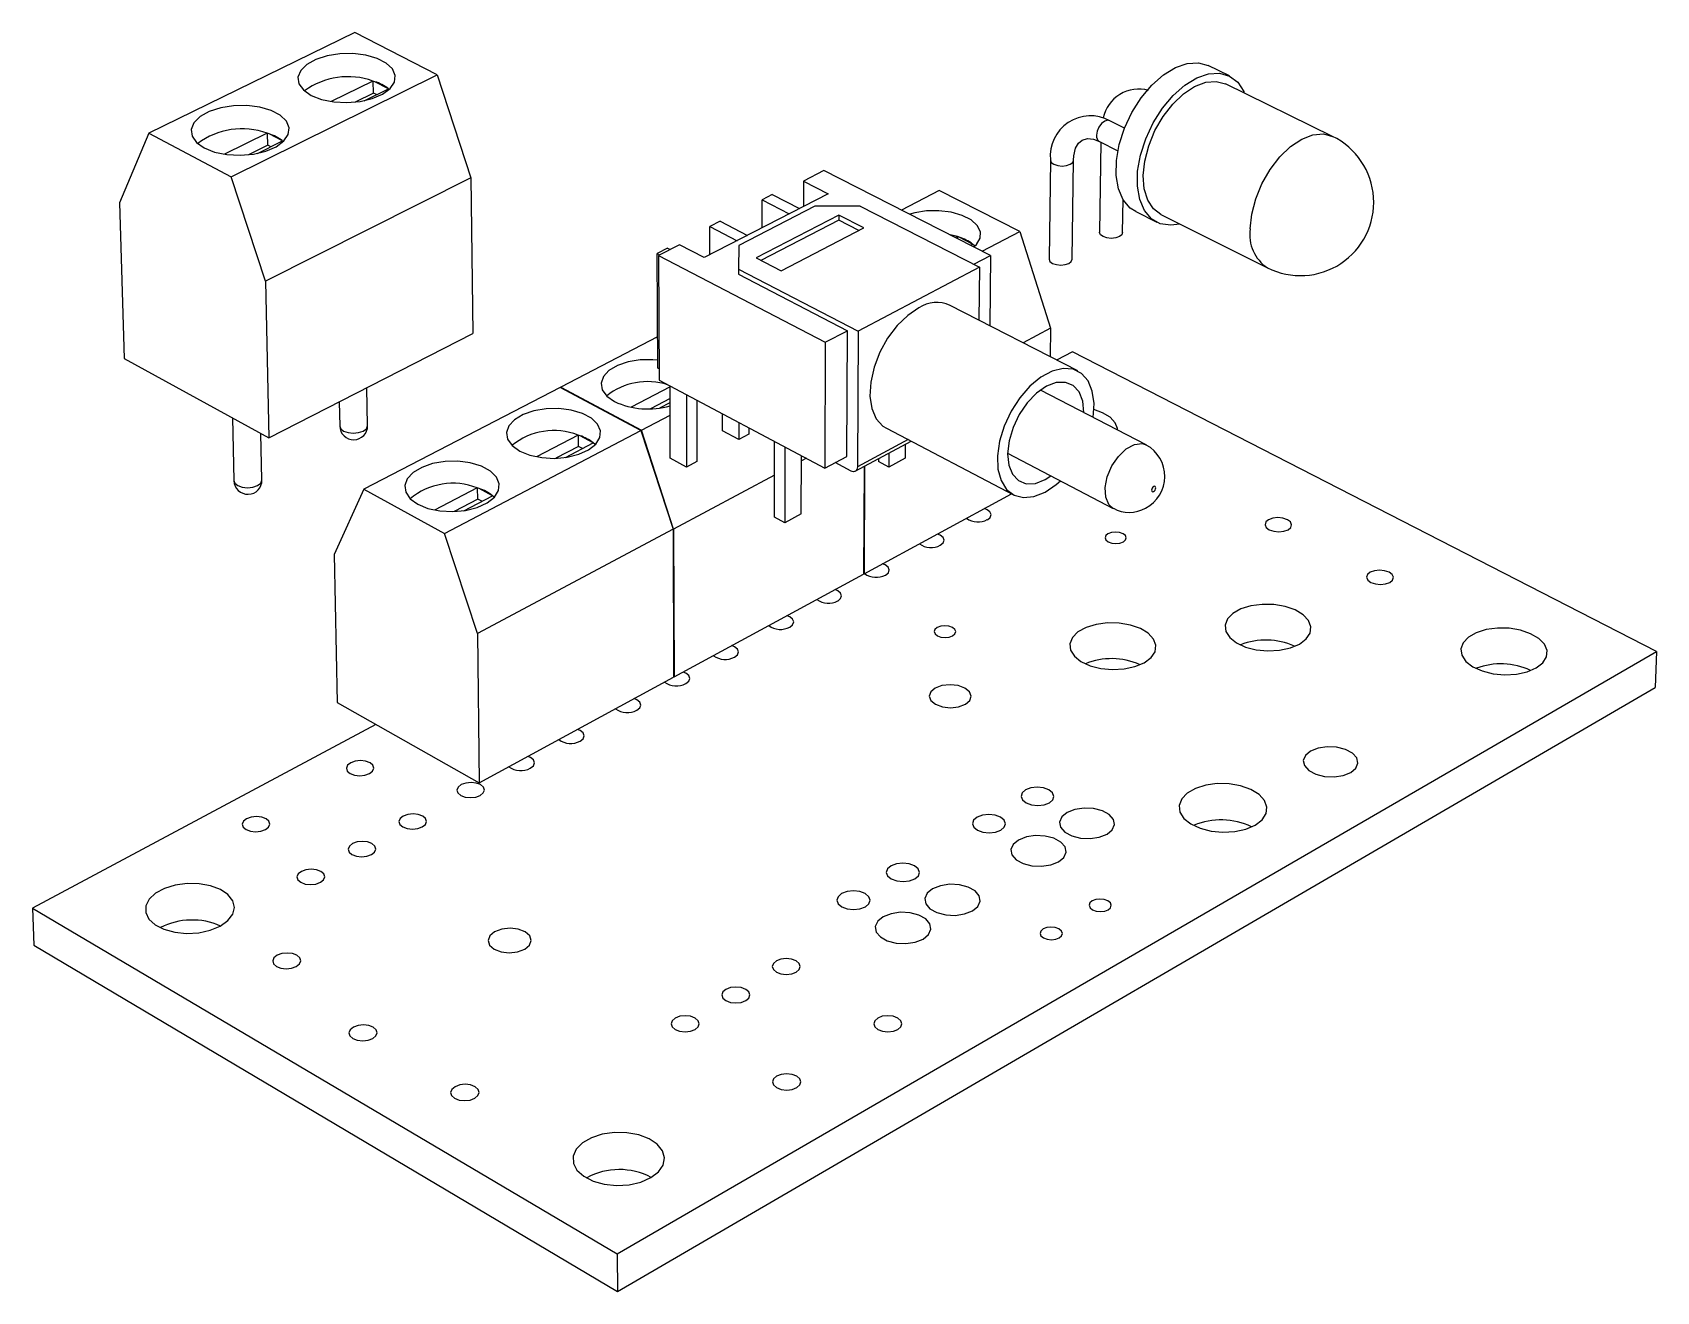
# Model space of a CAD drawing. Extents: x 0 to 128, y 0 to 202.
# Drawn here: x 78.61 to 127.77, y 113.73 to 151.85 of the extents above; entities that cross this region are included whole.
import ezdxf

# ---------------------------------------------------------------- set-up
doc = ezdxf.new("R2010")
doc.units = 0
doc.layers.get('0').update_dxf_attribs({"linetype": 'CONTINUOUS'})

msp = doc.modelspace()

# ---------------------------------------------------------------- linework, layer by layer
at = {"color": 7, "linetype": 'CONTINUOUS'}
for p, q in [((88.368, 151.853), (82.13, 148.803)), ((90.86, 150.566), (88.368, 151.853)), ((84.619, 147.481), (90.86, 150.566)), ((90.86, 150.566), (91.875, 147.448)), ((114.838, 150.535), (114.195, 150.85)), ((88.914, 150.382), (87.654, 149.761)), ((88.931, 150.02), (88.373, 149.745)), ((88.649, 149.787), (89.383, 150.15)), ((88.931, 150.02), (88.925, 150.378)), ((89.024, 149.972), (88.931, 150.02)), ((89.383, 150.15), (88.972, 150.363)), ((117.963, 148.708), (114.722, 150.297)), ((115.28, 150.065), (115.279, 150.024)), ((111.665, 148.958), (111.217, 149.181)), ((82.13, 148.803), (81.242, 146.697)), ((82.13, 148.803), (84.619, 147.481)), ((85.709, 148.803), (84.417, 148.167)), ((85.42, 148.193), (86.178, 148.568)), ((85.729, 148.44), (85.721, 148.799)), ((86.178, 148.568), (85.768, 148.784)), ((110.904, 148.55), (111.463, 148.272)), ((110.951, 148.527), (110.909, 145.803)), ((85.729, 148.44), (85.142, 148.15)), ((85.821, 148.391), (85.729, 148.44)), ((109.419, 147.993), (109.379, 144.995)), ((110.077, 144.985), (110.12, 147.983)), ((102.563, 147.672), (101.943, 147.354)), ((107.609, 145.102), (102.563, 147.672)), ((85.659, 144.325), (84.619, 147.481)), ((91.875, 147.448), (85.659, 144.325)), ((91.875, 147.448), (91.937, 142.74)), ((101.943, 147.354), (101.942, 146.584)), ((101.943, 147.354), (102.693, 146.971)), ((106.057, 147.067), (104.915, 146.474)), ((108.499, 145.829), (106.057, 147.067)), ((81.242, 146.697), (81.38, 141.979)), ((102.693, 146.971), (98.941, 145.037)), ((102.286, 146.591), (99.985, 145.403)), ((101.003, 146.947), (100.693, 146.788)), ((100.693, 145.94), (100.693, 146.788)), ((100.693, 146.788), (101.517, 146.365)), ((101.003, 146.947), (101.827, 146.524)), ((103.66, 146.591), (102.286, 146.591)), ((103.66, 146.591), (107.274, 144.746)), ((111.604, 145.792), (111.621, 146.794)), ((99.424, 146.135), (99.111, 145.975)), ((99.424, 146.135), (100.247, 145.71)), ((103.014, 146.321), (100.512, 145.026)), ((103.013, 146.169), (100.659, 144.95)), ((103.014, 146.321), (103.013, 146.169)), ((103.622, 145.857), (103.013, 146.169)), ((103.769, 145.934), (103.014, 146.321)), ((112.003, 146.429), (112.643, 146.108)), ((112.762, 146.344), (115.99, 144.727)), ((99.111, 145.975), (99.935, 145.549)), ((99.113, 145.125), (99.111, 145.975)), ((101.268, 144.635), (103.769, 145.934)), ((106.607, 145.671), (106.384, 145.726)), ((106.607, 145.671), (106.549, 145.641)), ((106.617, 145.607), (106.617, 145.668)), ((107.066, 145.448), (106.664, 145.653)), ((107.357, 145.23), (108.499, 145.829)), ((108.499, 145.829), (109.427, 142.9)), ((97.833, 145.318), (97.518, 145.157)), ((97.534, 141.694), (97.518, 145.157)), ((97.518, 145.157), (97.592, 145.118)), ((98.192, 145.426), (97.56, 145.102)), ((97.56, 145.102), (97.578, 141.322)), ((97.56, 145.102), (102.607, 142.472)), ((97.833, 145.318), (97.907, 145.28)), ((98.941, 145.037), (98.192, 145.426)), ((99.985, 145.403), (99.983, 144.687)), ((100.512, 145.026), (101.268, 144.635)), ((106.998, 145.413), (107.066, 145.448)), ((107.128, 145.396), (107.066, 145.448)), ((107.101, 144.834), (107.609, 145.102)), ((107.609, 145.102), (107.587, 142.972)), ((99.983, 144.687), (99.983, 144.535)), ((99.983, 144.687), (103.597, 142.811)), ((99.983, 144.535), (103.277, 142.824)), ((107.274, 144.746), (103.597, 142.811)), ((107.274, 144.746), (107.257, 143.141)), ((85.659, 144.325), (85.766, 139.576)), ((110.248, 141.604), (106.385, 143.59)), ((85.766, 139.576), (91.937, 142.74)), ((97.53, 142.638), (94.603, 141.118)), ((102.607, 142.472), (103.277, 142.824)), ((103.261, 139.02), (103.277, 142.824)), ((103.597, 142.811), (103.578, 138.702)), ((109.427, 142.9), (108.592, 142.455)), ((109.427, 142.9), (109.415, 142.032)), ((102.607, 142.472), (102.596, 138.665)), ((110.087, 142.188), (109.61, 141.932)), ((127.769, 133.116), (110.087, 142.188)), ((81.38, 141.979), (85.766, 139.576)), ((97.576, 141.671), (97.534, 141.694)), ((94.585, 141.109), (88.64, 138.021)), ((88.751, 139.95), (88.731, 141.096)), ((97.027, 139.806), (94.585, 141.109)), ((94.603, 141.118), (94.596, 141.103)), ((94.603, 141.118), (97.045, 139.815)), ((97.907, 141.12), (96.733, 140.505)), ((97.578, 141.322), (102.596, 138.665)), ((97.915, 138.96), (97.907, 141.148)), ((87.895, 140.667), (87.91, 139.934)), ((97.908, 140.772), (97.314, 140.461)), ((97.6, 140.486), (97.909, 140.648)), ((98.402, 140.885), (98.409, 138.696)), ((98.715, 140.719), (98.721, 138.861)), ((98.715, 140.692), (98.741, 140.706)), ((112.322, 139.369), (109.119, 141.024)), ((84.659, 140.182), (84.706, 138.284)), ((97.045, 139.815), (97.91, 140.269)), ((99.494, 139.793), (99.493, 140.307)), ((85.553, 138.305), (85.521, 139.71)), ((91.081, 136.684), (97.027, 139.806)), ((95.125, 139.664), (93.866, 139.006)), ((95.139, 139.321), (95.136, 139.661)), ((95.585, 139.43), (95.182, 139.645)), ((97.027, 139.806), (97.998, 136.81)), ((98.016, 136.819), (97.045, 139.815)), ((99.988, 139.531), (99.494, 139.793)), ((99.987, 140.046), (99.988, 139.531)), ((100.297, 139.695), (99.988, 139.531)), ((100.297, 139.882), (100.297, 139.695)), ((104.455, 139.871), (108.303, 137.852)), ((95.139, 139.321), (94.451, 138.96)), ((94.739, 138.986), (95.585, 139.43)), ((95.257, 139.258), (95.139, 139.321)), ((95.637, 139.383), (95.585, 139.43)), ((101.068, 137.175), (101.07, 139.473)), ((101.384, 139.306), (101.381, 137.007)), ((103.514, 138.566), (105.21, 139.475)), ((105.023, 139.374), (105.02, 138.96)), ((98.409, 138.696), (97.915, 138.96)), ((98.721, 138.861), (98.409, 138.696)), ((101.88, 137.275), (101.883, 139.042)), ((102.036, 138.961), (101.883, 138.88)), ((102.596, 138.665), (103.261, 139.02)), ((103.386, 138.575), (102.905, 138.83)), ((103.78, 138.709), (103.765, 135.453)), ((103.797, 138.718), (103.782, 135.462)), ((104.216, 138.942), (104.216, 138.861)), ((104.529, 138.696), (104.216, 138.861)), ((104.531, 139.111), (104.529, 138.696)), ((105.02, 138.96), (104.529, 138.696)), ((108.127, 139.111), (111.323, 137.442)), ((101.069, 138.446), (98.016, 136.819)), ((109.264, 138.316), (109.438, 138.426)), ((88.64, 138.021), (87.743, 136.051)), ((88.64, 138.021), (91.081, 136.684)), ((92.071, 138.067), (90.782, 137.392)), ((92.087, 137.722), (91.37, 137.346)), ((91.661, 137.372), (92.531, 137.828)), ((92.087, 137.722), (92.082, 138.063)), ((92.205, 137.658), (92.087, 137.722)), ((92.531, 137.828), (92.128, 138.047)), ((92.58, 137.784), (92.531, 137.828)), ((103.782, 135.462), (108.243, 137.884)), ((101.381, 137.007), (101.068, 137.175)), ((101.88, 137.275), (101.381, 137.007)), ((92.074, 133.653), (91.081, 136.684)), ((97.998, 136.81), (92.074, 133.653)), ((97.998, 136.81), (98.016, 132.332)), ((98.016, 136.819), (98.033, 132.341)), ((87.743, 136.051), (87.832, 131.564)), ((98.033, 132.341), (103.765, 135.453)), ((103.765, 135.471), (103.782, 135.462)), ((92.074, 133.653), (92.134, 129.138)), ((96.304, 114.879), (127.769, 133.116)), ((127.769, 133.116), (127.723, 132.021)), ((92.134, 129.138), (98.016, 132.332)), ((98.016, 132.351), (98.033, 132.341)), ((96.312, 113.734), (127.723, 132.021)), ((87.832, 131.564), (92.134, 129.138)), ((89.006, 130.902), (78.607, 125.336)), ((78.607, 125.336), (96.304, 114.879)), ((78.607, 125.336), (78.646, 124.219)), ((78.646, 124.219), (96.312, 113.734)), ((96.304, 114.879), (96.312, 113.734))]:
    msp.add_line(p, q, dxfattribs=at)
at = {"color": 8, "linetype": 'CONTINUOUS'}
msp.add_line((105.115, 139.525), (103.578, 138.702), dxfattribs=at)
at = {"color": 7, "linetype": 'CONTINUOUS'}
for points in [[(87.043, 149.949), (87.357, 149.826), (87.727, 149.751), (88.127, 149.73), (88.526, 149.765), (88.894, 149.852), (89.204, 149.986), (89.433, 150.157), (89.565, 150.351), (89.588, 150.553), (89.503, 150.75), (89.315, 150.927), (89.039, 151.069), (88.695, 151.168), (88.309, 151.216), (87.908, 151.209), (87.523, 151.148), (87.182, 151.037), (86.909, 150.885), (86.726, 150.702), (86.645, 150.503), (86.674, 150.301), (86.81, 150.111), (87.043, 149.949)], [(112.003, 146.429), (111.839, 146.536), (111.627, 146.784), (111.483, 147.117), (111.413, 147.52), (111.42, 147.974), (111.505, 148.46), (111.663, 148.953), (111.888, 149.432), (112.169, 149.875), (112.492, 150.26), (112.843, 150.571), (113.207, 150.793), (113.565, 150.915), (113.901, 150.933), (114.195, 150.85)], [(113.342, 146.053), (113.062, 146.015), (112.748, 146.064), (112.479, 146.215), (112.268, 146.463), (112.124, 146.796), (112.054, 147.199), (112.062, 147.654), (112.147, 148.14), (112.306, 148.634), (112.531, 149.114), (112.812, 149.557), (113.136, 149.943), (113.487, 150.255), (113.85, 150.477), (114.208, 150.6), (114.544, 150.618), (114.844, 150.532), (115.093, 150.345), (115.28, 150.065), (115.28, 150.065)], [(112.762, 146.344), (112.542, 146.509), (112.367, 146.773), (112.262, 147.115), (112.231, 147.518), (112.277, 147.961), (112.397, 148.423), (112.585, 148.88), (112.832, 149.308), (113.125, 149.686), (113.449, 149.995), (113.788, 150.219), (114.125, 150.347), (114.442, 150.373), (114.722, 150.297)], [(83.805, 148.357), (84.119, 148.232), (84.491, 148.156), (84.893, 148.135), (85.295, 148.17), (85.668, 148.259), (85.982, 148.395), (86.215, 148.568), (86.35, 148.764), (86.377, 148.97), (86.294, 149.17), (86.107, 149.349), (85.831, 149.494), (85.486, 149.594), (85.098, 149.642), (84.695, 149.635), (84.306, 149.573), (83.96, 149.461), (83.684, 149.307), (83.496, 149.121), (83.412, 148.919), (83.438, 148.714), (83.572, 148.522), (83.805, 148.357)], [(110.12, 147.983), (110.129, 148.122), (110.184, 148.348), (110.272, 148.504), (110.382, 148.597), (110.545, 148.64), (110.725, 148.619), (110.904, 148.55)], [(107.105, 145.358), (107.186, 145.436), (107.295, 145.622), (107.302, 145.817), (107.208, 146.006), (107.018, 146.176), (106.747, 146.313), (106.416, 146.408), (106.048, 146.454), (105.672, 146.448), (105.314, 146.389), (105.165, 146.347)], [(111.604, 145.792), (111.581, 145.729), (111.508, 145.671), (111.397, 145.632), (111.265, 145.618), (111.131, 145.632), (111.016, 145.671), (110.938, 145.729), (110.909, 145.798), (110.909, 145.803)], [(109.379, 144.995), (109.379, 144.99), (109.408, 144.921), (109.486, 144.862)], [(109.486, 144.862), (109.601, 144.823), (109.735, 144.809), (109.868, 144.823), (109.98, 144.862), (110.053, 144.921), (110.077, 144.985)], [(105.441, 143.515), (105.101, 143.288), (104.779, 142.977), (104.492, 142.597), (104.255, 142.17), (104.082, 141.719), (103.982, 141.269), (103.96, 140.844), (104.017, 140.467), (104.15, 140.159), (104.352, 139.936), (104.455, 139.871)], [(97.533, 141.934), (97.389, 141.945), (97.005, 141.938), (96.638, 141.877), (96.314, 141.767), (96.058, 141.614), (95.889, 141.432), (95.82, 141.232), (95.855, 141.03), (95.993, 140.841), (96.223, 140.679)], [(110.717, 140.198), (110.742, 140.616), (110.689, 140.994), (110.561, 141.304), (110.364, 141.53), (110.108, 141.659), (109.807, 141.683), (109.477, 141.602), (109.136, 141.42), (108.802, 141.145), (108.495, 140.793), (108.229, 140.383), (108.021, 139.937), (107.881, 139.48), (107.817, 139.037), (107.832, 138.631), (107.926, 138.285), (108.093, 138.017), (108.323, 137.842), (108.605, 137.769), (108.923, 137.801), (109.259, 137.936), (109.259, 137.936)], [(110.433, 140.345), (110.433, 140.346), (110.399, 140.69), (110.289, 140.968), (110.111, 141.163), (109.876, 141.26), (109.6, 141.252), (109.302, 141.14), (109.002, 140.931), (108.721, 140.639), (108.478, 140.285), (108.29, 139.892), (108.17, 139.488), (108.127, 139.1), (108.162, 138.756), (108.274, 138.478), (108.454, 138.286), (108.69, 138.191), (108.967, 138.202), (109.264, 138.316), (109.264, 138.316)], [(93.356, 139.181), (93.662, 139.056), (94.022, 138.98), (94.408, 138.959), (94.793, 138.994), (95.147, 139.083), (95.443, 139.219), (95.66, 139.391), (95.781, 139.588), (95.799, 139.793), (95.711, 139.992), (95.525, 140.171), (95.254, 140.316), (94.919, 140.416), (94.545, 140.464), (94.158, 140.457), (93.787, 140.395), (93.46, 140.283), (93.201, 140.129), (93.029, 139.944), (92.956, 139.742), (92.989, 139.537), (93.126, 139.345), (93.356, 139.181)], [(111.452, 139.813), (111.45, 139.859), (111.383, 140.039), (111.227, 140.204), (110.994, 140.341), (110.732, 140.433)], [(90.271, 137.57), (90.577, 137.444), (90.939, 137.367), (91.328, 137.345), (91.715, 137.381), (92.073, 137.471), (92.373, 137.608), (92.593, 137.783), (92.718, 137.982), (92.738, 138.19), (92.653, 138.392), (92.468, 138.573), (92.197, 138.72), (91.861, 138.822), (91.485, 138.871), (91.095, 138.864), (90.721, 138.801), (90.391, 138.687), (90.127, 138.531), (89.952, 138.343), (89.876, 138.138), (89.907, 137.931), (90.041, 137.737), (90.271, 137.57)], [(103.578, 138.702), (103.574, 138.659), (103.563, 138.622), (103.545, 138.592), (103.521, 138.571), (103.492, 138.558), (103.459, 138.554), (103.424, 138.56), (103.386, 138.575)], [(109.259, 137.936), (109.596, 138.167), (109.722, 138.278)], [(112.545, 137.953), (112.569, 137.972), (112.589, 138), (112.603, 138.032), (112.608, 138.064), (112.604, 138.091), (112.591, 138.108), (112.571, 138.114), (112.548, 138.107), (112.524, 138.088), (112.503, 138.06), (112.489, 138.028), (112.484, 137.996), (112.488, 137.969), (112.501, 137.951), (112.521, 137.946), (112.545, 137.953)], [(107.512, 137.102), (107.597, 137.172), (107.625, 137.254), (107.592, 137.336), (107.503, 137.405), (107.422, 137.439)], [(116.614, 136.798), (116.697, 136.868), (116.722, 136.95), (116.686, 137.032), (116.594, 137.102), (116.461, 137.149), (116.306, 137.165), (116.154, 137.149), (116.026, 137.102), (115.944, 137.032), (115.919, 136.95), (115.955, 136.868), (116.046, 136.798), (116.18, 136.751), (116.334, 136.735), (116.487, 136.751), (116.614, 136.798)], [(111.63, 136.432), (111.697, 136.488), (111.718, 136.554), (111.691, 136.62), (111.619, 136.676), (111.512, 136.713), (111.389, 136.726), (111.266, 136.713), (111.164, 136.676), (111.096, 136.62), (111.075, 136.554), (111.102, 136.488), (111.174, 136.432), (111.281, 136.394), (111.404, 136.381), (111.527, 136.394), (111.63, 136.432)], [(106.088, 136.328), (106.174, 136.398), (106.202, 136.48), (106.17, 136.563), (106.081, 136.633), (106, 136.666)], [(104.429, 135.426), (104.515, 135.496), (104.545, 135.58), (104.513, 135.663), (104.424, 135.733), (104.343, 135.767)], [(119.697, 135.203), (119.779, 135.274), (119.803, 135.357), (119.765, 135.441), (119.672, 135.511), (119.537, 135.558), (119.381, 135.575), (119.228, 135.558), (119.101, 135.511), (119.019, 135.441), (118.994, 135.357), (119.031, 135.274), (119.124, 135.203), (119.259, 135.156), (119.416, 135.139), (119.569, 135.156), (119.697, 135.203)], [(102.985, 134.64), (103.072, 134.711), (103.102, 134.795), (103.07, 134.879), (102.982, 134.95), (102.901, 134.984)], [(116.961, 133.337), (117.165, 133.491), (117.283, 133.67), (117.306, 133.862), (117.232, 134.051), (117.069, 134.224), (116.826, 134.369), (116.523, 134.474), (116.183, 134.532), (115.829, 134.538), (115.488, 134.493), (115.186, 134.399), (114.943, 134.264), (114.78, 134.096), (114.707, 133.91), (114.73, 133.717), (114.848, 133.534), (115.053, 133.372), (115.328, 133.245), (115.654, 133.162), (116.007, 133.129), (116.359, 133.149), (116.685, 133.22), (116.961, 133.337)], [(101.531, 133.85), (101.619, 133.921), (101.65, 134.006), (101.618, 134.09), (101.53, 134.162), (101.449, 134.196)], [(106.462, 133.587), (106.531, 133.644), (106.554, 133.712), (106.528, 133.779), (106.456, 133.837), (106.349, 133.875), (106.224, 133.889), (106.1, 133.875), (105.995, 133.837), (105.926, 133.779), (105.903, 133.712), (105.929, 133.644), (106.001, 133.587), (106.108, 133.548), (106.233, 133.535), (106.357, 133.548), (106.462, 133.587)], [(112.259, 132.771), (112.467, 132.925), (112.588, 133.106), (112.615, 133.298), (112.546, 133.488), (112.385, 133.662), (112.144, 133.808), (111.843, 133.913), (111.503, 133.971), (111.148, 133.978), (110.806, 133.932), (110.501, 133.838), (110.255, 133.702), (110.088, 133.534), (110.011, 133.346), (110.031, 133.153), (110.146, 132.968), (110.347, 132.806), (110.621, 132.679), (110.946, 132.595), (111.299, 132.562), (111.653, 132.582), (111.981, 132.653), (112.259, 132.771)], [(124.124, 132.613), (124.324, 132.768), (124.437, 132.948), (124.455, 133.141), (124.375, 133.331), (124.206, 133.506), (123.958, 133.651), (123.652, 133.757), (123.308, 133.815), (122.953, 133.821), (122.613, 133.776), (122.312, 133.681), (122.073, 133.545), (121.914, 133.377), (121.846, 133.189), (121.876, 132.996), (121.999, 132.811), (122.209, 132.648), (122.489, 132.521), (122.819, 132.437), (123.173, 132.404), (123.526, 132.424), (123.851, 132.495), (124.124, 132.613)], [(99.859, 132.94), (99.948, 133.013), (99.979, 133.098), (99.948, 133.183), (99.86, 133.255), (99.779, 133.289)], [(98.385, 132.139), (98.474, 132.211), (98.506, 132.297), (98.476, 132.383), (98.387, 132.455), (98.306, 132.489)], [(106.846, 131.512), (106.981, 131.625), (107.026, 131.758), (106.974, 131.891), (106.833, 132.004), (106.625, 132.079), (106.382, 132.106), (106.139, 132.079), (105.935, 132.004), (105.799, 131.891), (105.754, 131.758), (105.805, 131.625), (105.946, 131.512), (106.154, 131.436), (106.398, 131.41), (106.641, 131.436), (106.846, 131.512)], [(96.901, 131.332), (96.991, 131.405), (97.023, 131.491), (96.993, 131.577), (96.905, 131.65), (96.824, 131.685)], [(95.182, 130.397), (95.273, 130.471), (95.307, 130.558), (95.277, 130.645), (95.189, 130.718), (95.108, 130.753)], [(88.809, 129.417), (88.903, 129.491), (88.938, 129.579), (88.911, 129.666), (88.825, 129.74), (88.693, 129.79), (88.536, 129.807), (88.376, 129.79), (88.24, 129.74), (88.146, 129.666), (88.11, 129.579), (88.137, 129.491), (88.223, 129.417), (88.355, 129.368), (88.513, 129.35), (88.673, 129.368), (88.809, 129.417)], [(93.677, 129.579), (93.769, 129.653), (93.803, 129.74), (93.774, 129.828), (93.686, 129.902), (93.605, 129.937)], [(118.512, 129.45), (118.667, 129.58), (118.73, 129.733), (118.694, 129.891), (118.562, 130.035), (118.351, 130.146), (118.086, 130.213), (117.799, 130.227), (117.525, 130.186), (117.296, 130.095), (117.14, 129.966), (117.076, 129.813), (117.112, 129.655), (117.243, 129.511), (117.454, 129.399), (117.72, 129.331), (118.007, 129.317), (118.282, 129.359), (118.512, 129.45)], [(92.162, 128.755), (92.254, 128.83), (92.289, 128.918), (92.26, 129.005), (92.173, 129.08), (92.04, 129.13), (91.882, 129.147), (91.722, 129.13), (91.586, 129.08), (91.493, 129.005), (91.458, 128.918), (91.487, 128.83), (91.574, 128.755), (91.707, 128.705), (91.865, 128.687), (92.025, 128.705), (92.162, 128.755)], [(109.389, 128.53), (109.494, 128.62), (109.528, 128.726), (109.486, 128.831), (109.375, 128.921), (109.211, 128.981), (109.02, 129.002), (108.83, 128.981), (108.671, 128.921), (108.566, 128.831), (108.531, 128.726), (108.572, 128.62), (108.683, 128.53), (108.847, 128.47), (109.039, 128.449), (109.229, 128.47), (109.389, 128.53)], [(115.621, 127.854), (115.83, 128.015), (115.952, 128.202), (115.977, 128.403), (115.903, 128.601), (115.736, 128.782), (115.489, 128.933), (115.18, 129.043), (114.832, 129.103), (114.47, 129.11), (114.122, 129.063), (113.812, 128.965), (113.563, 128.823), (113.395, 128.648), (113.319, 128.453), (113.342, 128.252), (113.462, 128.06), (113.67, 127.891), (113.951, 127.758), (114.284, 127.671), (114.644, 127.637), (115.005, 127.657), (115.339, 127.732), (115.621, 127.854)], [(111.135, 127.581), (111.295, 127.713), (111.363, 127.869), (111.331, 128.029), (111.203, 128.174), (110.993, 128.288), (110.729, 128.356), (110.44, 128.37), (110.163, 128.328), (109.929, 128.236), (109.768, 128.105), (109.699, 127.949), (109.73, 127.789), (109.858, 127.643), (110.068, 127.529), (110.333, 127.46), (110.623, 127.446), (110.901, 127.488), (111.135, 127.581)], [(85.66, 127.722), (85.755, 127.797), (85.792, 127.886), (85.766, 127.975), (85.68, 128.05), (85.548, 128.1), (85.39, 128.118), (85.229, 128.1), (85.091, 128.05), (84.996, 127.975), (84.959, 127.886), (84.985, 127.797), (85.071, 127.722), (85.203, 127.672), (85.361, 127.654), (85.522, 127.672), (85.66, 127.722)], [(90.407, 127.801), (90.5, 127.876), (90.536, 127.965), (90.508, 128.053), (90.42, 128.128), (90.287, 128.178), (90.129, 128.196), (89.969, 128.178), (89.831, 128.128), (89.738, 128.053), (89.702, 127.965), (89.73, 127.876), (89.817, 127.801), (89.95, 127.75), (90.109, 127.733), (90.27, 127.75), (90.407, 127.801)], [(107.92, 127.699), (108.026, 127.789), (108.061, 127.896), (108.019, 128.002), (107.908, 128.092), (107.744, 128.153), (107.553, 128.174), (107.362, 128.153), (107.201, 128.092), (107.096, 128.002), (107.06, 127.896), (107.101, 127.789), (107.212, 127.699), (107.376, 127.639), (107.568, 127.617), (107.759, 127.639), (107.92, 127.699)], [(88.869, 126.965), (88.964, 127.04), (89, 127.13), (88.972, 127.219), (88.885, 127.295), (88.752, 127.345), (88.593, 127.363), (88.432, 127.345), (88.294, 127.295), (88.2, 127.219), (88.163, 127.13), (88.191, 127.04), (88.278, 126.965), (88.411, 126.914), (88.57, 126.896), (88.731, 126.914), (88.869, 126.965)], [(109.666, 126.743), (109.828, 126.876), (109.897, 127.033), (109.866, 127.194), (109.738, 127.341), (109.528, 127.455), (109.263, 127.524), (108.974, 127.538), (108.695, 127.496), (108.46, 127.403), (108.298, 127.271), (108.228, 127.114), (108.258, 126.953), (108.385, 126.806), (108.595, 126.691), (108.861, 126.622), (109.151, 126.608), (109.431, 126.65), (109.666, 126.743)], [(87.322, 126.123), (87.417, 126.199), (87.453, 126.289), (87.426, 126.379), (87.339, 126.455), (87.206, 126.506), (87.047, 126.524), (86.885, 126.506), (86.746, 126.455), (86.651, 126.379), (86.614, 126.289), (86.641, 126.199), (86.728, 126.123), (86.861, 126.072), (87.021, 126.054), (87.183, 126.072), (87.322, 126.123)], [(105.316, 126.226), (105.424, 126.317), (105.46, 126.425), (105.42, 126.533), (105.309, 126.624), (105.145, 126.685), (104.952, 126.706), (104.76, 126.685), (104.598, 126.624), (104.49, 126.533), (104.454, 126.425), (104.494, 126.317), (104.604, 126.226), (104.769, 126.165), (104.962, 126.143), (105.154, 126.165), (105.316, 126.226)], [(84.291, 124.799), (84.523, 124.964), (84.671, 125.157), (84.721, 125.362), (84.672, 125.565), (84.526, 125.75), (84.295, 125.905), (83.997, 126.018), (83.652, 126.08), (83.287, 126.087), (82.928, 126.038), (82.601, 125.938), (82.332, 125.793), (82.139, 125.613), (82.038, 125.413), (82.035, 125.207), (82.131, 125.01), (82.32, 124.837), (82.588, 124.701), (82.914, 124.612), (83.274, 124.577), (83.642, 124.598), (83.989, 124.674), (84.291, 124.799)], [(103.82, 125.379), (103.928, 125.471), (103.965, 125.58), (103.925, 125.688), (103.815, 125.78), (103.65, 125.841), (103.457, 125.863), (103.264, 125.841), (103.101, 125.78), (102.993, 125.688), (102.955, 125.58), (102.995, 125.471), (103.105, 125.379), (103.27, 125.318), (103.463, 125.296), (103.657, 125.318), (103.82, 125.379)], [(107.063, 125.259), (107.227, 125.394), (107.298, 125.552), (107.268, 125.715), (107.141, 125.864), (106.932, 125.979), (106.666, 126.049), (106.375, 126.063), (106.094, 126.02), (105.857, 125.927), (105.692, 125.793), (105.62, 125.634), (105.649, 125.471), (105.775, 125.322), (105.985, 125.206), (106.251, 125.136), (106.543, 125.122), (106.825, 125.165), (107.063, 125.259)], [(111.172, 125.294), (111.243, 125.355), (111.265, 125.428), (111.236, 125.5), (111.161, 125.561), (111.05, 125.602), (110.921, 125.617), (110.792, 125.602), (110.685, 125.561), (110.614, 125.5), (110.592, 125.428), (110.62, 125.355), (110.696, 125.294), (110.807, 125.253), (110.936, 125.238), (111.065, 125.253), (111.172, 125.294)], [(105.566, 124.406), (105.732, 124.541), (105.804, 124.701), (105.775, 124.865), (105.649, 125.015), (105.439, 125.131), (105.173, 125.201), (104.881, 125.215), (104.599, 125.172), (104.36, 125.078), (104.194, 124.943), (104.121, 124.784), (104.149, 124.619), (104.275, 124.469), (104.484, 124.352), (104.751, 124.282), (105.044, 124.268), (105.327, 124.311), (105.566, 124.406)], [(93.508, 124.1), (93.654, 124.22), (93.707, 124.362), (93.661, 124.503), (93.523, 124.623), (93.313, 124.703), (93.063, 124.731), (92.812, 124.703), (92.597, 124.623), (92.451, 124.503), (92.397, 124.362), (92.442, 124.22), (92.58, 124.1), (92.791, 124.02), (93.041, 123.992), (93.293, 124.02), (93.508, 124.1)], [(109.69, 124.441), (109.761, 124.503), (109.784, 124.576), (109.756, 124.648), (109.68, 124.71), (109.569, 124.751), (109.439, 124.766), (109.311, 124.751), (109.202, 124.71), (109.131, 124.648), (109.108, 124.576), (109.136, 124.503), (109.212, 124.441), (109.323, 124.4), (109.453, 124.385), (109.582, 124.4), (109.69, 124.441)], [(86.593, 123.575), (86.689, 123.652), (86.727, 123.744), (86.699, 123.836), (86.612, 123.913), (86.477, 123.965), (86.316, 123.983), (86.153, 123.965), (86.013, 123.913), (85.917, 123.836), (85.879, 123.744), (85.906, 123.652), (85.993, 123.575), (86.128, 123.523), (86.289, 123.504), (86.453, 123.523), (86.593, 123.575)], [(101.727, 123.407), (101.818, 123.485), (101.85, 123.577), (101.817, 123.669), (101.725, 123.746), (101.587, 123.798), (101.425, 123.817), (101.263, 123.798), (101.126, 123.746), (101.034, 123.669), (101.002, 123.577), (101.034, 123.485), (101.126, 123.407), (101.264, 123.355), (101.427, 123.337), (101.589, 123.355), (101.727, 123.407)], [(100.201, 122.541), (100.293, 122.62), (100.326, 122.712), (100.293, 122.805), (100.201, 122.883), (100.063, 122.935), (99.901, 122.953), (99.738, 122.935), (99.6, 122.883), (99.507, 122.805), (99.475, 122.712), (99.507, 122.62), (99.599, 122.541), (99.736, 122.489), (99.899, 122.47), (100.063, 122.489), (100.201, 122.541)], [(98.664, 121.669), (98.758, 121.748), (98.791, 121.841), (98.759, 121.934), (98.667, 122.013), (98.529, 122.066), (98.366, 122.084), (98.202, 122.066), (98.063, 122.013), (97.97, 121.934), (97.937, 121.841), (97.968, 121.748), (98.06, 121.669), (98.198, 121.616), (98.362, 121.598), (98.525, 121.616), (98.664, 121.669)], [(104.805, 121.669), (104.896, 121.748), (104.927, 121.841), (104.893, 121.934), (104.799, 122.013), (104.66, 122.066), (104.496, 122.084), (104.333, 122.066), (104.195, 122.013), (104.104, 121.934), (104.073, 121.841), (104.106, 121.748), (104.2, 121.669), (104.34, 121.616), (104.503, 121.598), (104.667, 121.616), (104.805, 121.669)], [(88.909, 121.394), (89.006, 121.473), (89.042, 121.566), (89.014, 121.659), (88.925, 121.738), (88.789, 121.791), (88.626, 121.81), (88.462, 121.791), (88.321, 121.738), (88.224, 121.659), (88.187, 121.566), (88.215, 121.473), (88.304, 121.394), (88.441, 121.341), (88.603, 121.322), (88.768, 121.341), (88.909, 121.394)], [(91.995, 119.586), (92.091, 119.666), (92.127, 119.761), (92.097, 119.855), (92.006, 119.935), (91.869, 119.989), (91.705, 120.008), (91.539, 119.989), (91.398, 119.935), (91.302, 119.855), (91.265, 119.761), (91.295, 119.666), (91.385, 119.586), (91.523, 119.532), (91.687, 119.513), (91.853, 119.532), (91.995, 119.586)], [(101.742, 119.907), (101.835, 119.987), (101.867, 120.082), (101.834, 120.176), (101.741, 120.256), (101.601, 120.309), (101.437, 120.328), (101.272, 120.309), (101.133, 120.256), (101.04, 120.176), (101.007, 120.082), (101.04, 119.987), (101.134, 119.907), (101.274, 119.854), (101.438, 119.835), (101.603, 119.854), (101.742, 119.907)], [(97.326, 117.182), (97.557, 117.358), (97.698, 117.562), (97.739, 117.779), (97.678, 117.995), (97.518, 118.192), (97.272, 118.356), (96.958, 118.476), (96.6, 118.542), (96.223, 118.549), (95.856, 118.497), (95.525, 118.391), (95.255, 118.237), (95.066, 118.046), (94.972, 117.834), (94.98, 117.615), (95.09, 117.406), (95.294, 117.223), (95.577, 117.078), (95.917, 116.984), (96.291, 116.946), (96.668, 116.969), (97.022, 117.05), (97.326, 117.182)]]:
    msp.add_lwpolyline(points, dxfattribs=at)
at = {"color": 8, "linetype": 'CONTINUOUS'}
for points in [[(111.217, 149.181), (111.158, 149.194), (111.066, 149.169), (110.972, 149.097), (110.892, 148.99), (110.838, 148.864), (110.818, 148.739)], [(115.466, 145.903), (115.514, 146.349), (115.636, 146.814), (115.826, 147.273), (116.074, 147.705), (116.368, 148.086), (116.693, 148.398), (117.032, 148.625), (117.368, 148.755), (117.684, 148.783), (117.963, 148.708)], [(109.419, 147.993), (109.419, 147.988), (109.448, 147.919), (109.527, 147.861)], [(109.527, 147.861), (109.642, 147.823), (109.777, 147.809), (109.91, 147.823), (110.022, 147.861), (110.096, 147.919), (110.12, 147.981)], [(87.91, 139.934), (87.937, 139.857), (88.025, 139.785)], [(88.025, 139.785), (88.159, 139.737), (88.319, 139.72), (88.481, 139.737), (88.62, 139.785), (88.715, 139.857), (88.751, 139.942), (88.751, 139.95)], [(111.323, 137.442), (111.189, 137.56), (111.095, 137.782), (111.079, 138.073), (111.144, 138.4), (111.284, 138.728), (111.482, 139.02), (111.717, 139.246), (111.963, 139.38), (112.194, 139.408), (112.323, 139.368)], [(84.706, 138.284), (84.732, 138.208), (84.819, 138.135)], [(84.819, 138.135), (84.954, 138.086), (85.115, 138.069), (85.278, 138.086), (85.419, 138.135), (85.515, 138.208), (85.553, 138.295), (85.553, 138.305)]]:
    msp.add_lwpolyline(points, dxfattribs=at)
at = {"color": 7, "linetype": 'CONTINUOUS'}
for centre, radius, start, end in [((88.158, 148.297), 2.217, 70.0667, 126.3096), ((88.346, 148.508), 1.958, 71.339, 73.1443), ((88.565, 149.076), 1.35, 52.6984, 72.4307), ((112.099, 149.038), 1.101, 74.8534, 168.1782), ((110.631, 148.113), 1.218, 61.2487, 185.6544), ((84.948, 146.713), 2.224, 69.9814, 126.9622), ((85.141, 146.95), 1.938, 71.1341, 72.9647), ((85.361, 147.514), 1.333, 52.2056, 72.2464), ((116.987, 146.712), 2.222, 243.3367, 63.9169), ((106.045, 143.812), 1.943, 71.4325, 73.1887), ((106.244, 144.331), 1.387, 53.6404, 72.3863), ((105.981, 142.697), 0.98, 65.6442, 123.4081), ((97.226, 139.284), 1.997, 72.2469, 128.5217), ((97.235, 142.858), 2.403, 245.1042, 286.2989), ((88.33, 139.942), 0.421, 181.1691, 1.0967), ((94.395, 137.778), 2.023, 68.8444, 129.1839), ((94.563, 137.877), 1.873, 70.682, 72.5283), ((94.765, 138.384), 1.328, 51.9007, 71.703), ((111.801, 138.414), 1.082, 297.6009, 61.2323), ((85.129, 138.295), 0.424, 181.4858, 1.3965), ((91.336, 136.174), 2.03, 68.7675, 129.82), ((91.508, 136.298), 1.855, 70.4792, 72.3501), ((91.712, 136.802), 1.313, 51.4291, 71.518), ((111.812, 138.283), 0.962, 239.7487, 300.6526), ((107.232, 137.647), 0.612, 235.043, 297.1922), ((105.807, 136.872), 0.612, 234.9138, 297.2932), ((104.147, 135.969), 0.612, 234.7629, 297.4111), ((102.702, 135.183), 0.611, 234.6314, 297.5138), ((101.248, 134.391), 0.611, 234.499, 297.6174), ((115.943, 131.332), 2.125, 66.0095, 111.1313), ((99.575, 133.481), 0.611, 234.3464, 297.7367), ((111.268, 130.777), 2.118, 66.2194, 111.8873), ((123.059, 130.606), 2.131, 65.1361, 110.4436), ((98.099, 132.679), 0.611, 234.2116, 297.842), ((96.615, 131.871), 0.61, 234.0759, 297.9481), ((94.895, 130.936), 0.61, 233.9185, 298.0712), ((93.389, 130.116), 0.61, 233.7804, 298.1792), ((114.589, 125.906), 2.109, 64.2077, 112.9082), ((83.444, 122.877), 2.106, 65.9789, 117.1696), ((96.369, 115.34), 2.087, 62.4011, 118.0972)]:
    msp.add_arc(centre, radius, start, end, dxfattribs=at)
at = {"color": 8, "linetype": 'CONTINUOUS'}
for centre, radius, start, end in [((110.999, 148.708), 0.184, 170.4108, 238.7944), ((116.665, 145.732), 1.211, 171.8712, 236.1134)]:
    msp.add_arc(centre, radius, start, end, dxfattribs=at)

doc.saveas('drawing.dxf')
